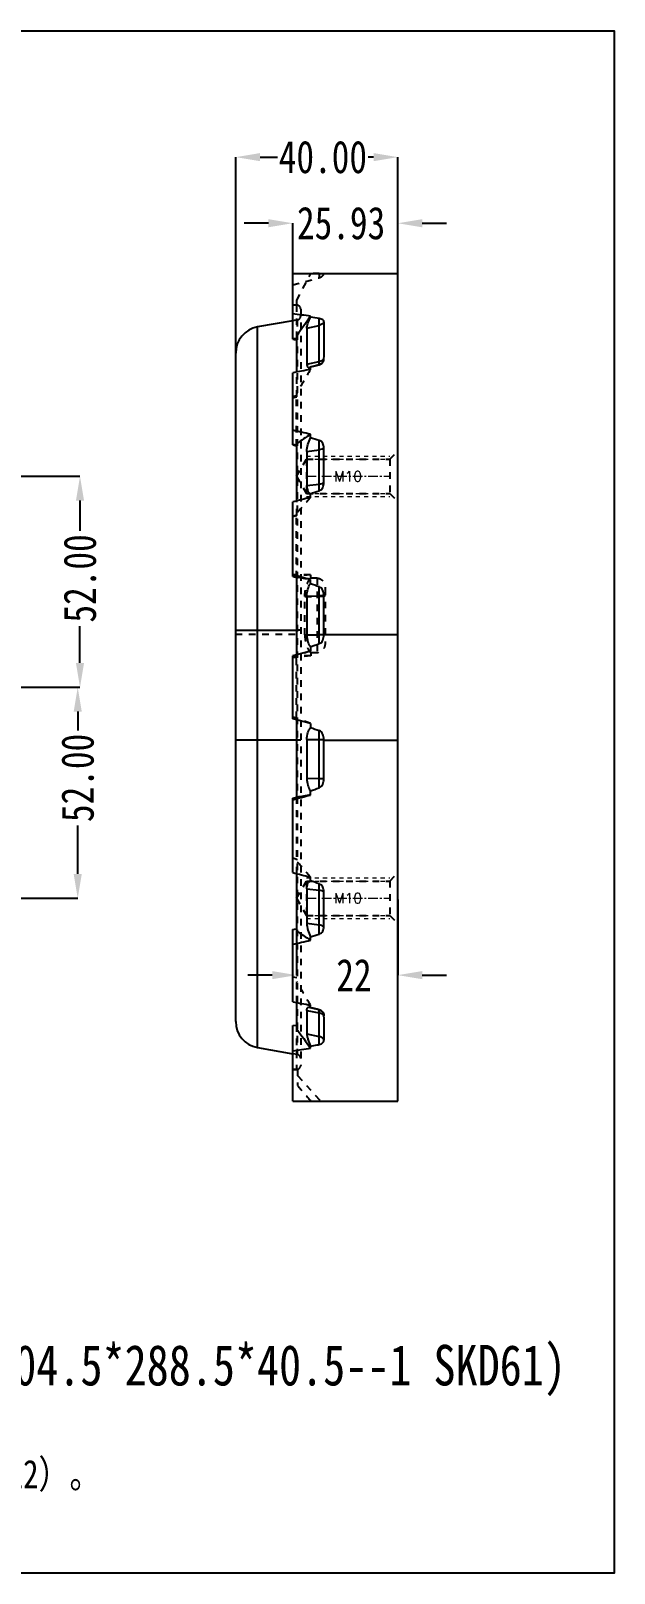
# Model space of a CAD drawing. Header units: millimetres. Extents: x 835 to 1873, y -1769 to 372.
# Drawn here: x 1451.6 to 1595.5, y -1161.5 to -781.4 of the extents above; entities that cross this region are included whole.
import ezdxf
from ezdxf.enums import TextEntityAlignment as Align

# ---------------------------------------------------------------- set-up
doc = ezdxf.new("R2010")
doc.units = ezdxf.units.MM
doc.header["$LTSCALE"] = 16.335
doc.header["$PDMODE"] = 3
doc.header["$PDSIZE"] = 0.3125
doc.linetypes.add('CENTER', pattern=[0.6, 0.375, -0.075, 0.075, -0.075])
doc.linetypes.add('HIDDEN', pattern=[0.2, 0.1, -0.1])
doc.layers.get('0').update_dxf_attribs({"linetype": 'CONTINUOUS'})
doc.layers.get('Defpoints').update_dxf_attribs({"linetype": 'CONTINUOUS'})
doc.layers.add('DEFAULT_2', color=8, linetype='HIDDEN')
doc.layers.add('screw', color=33, linetype='CONTINUOUS', lineweight=13)
doc.styles.get("Standard").update_dxf_attribs({"font": 'txt', "width": 0.8})
doc.styles.add('TXT', font='txt.shx', dxfattribs={"bigfont": 'gbcbig.shx'})
doc.dimstyles.get("Standard").update_dxf_attribs({"dimtxt": 0.15625, "dimasz": 0.1875, "dimexe": 0.125, "dimexo": 0.0625, "dimtad": 0, "dimtih": 1, "dimtoh": 1, "dimdsep": 46, "dimtxsty": 'Standard', "dimcen": 0.09, "dimadec": 0, "dimazin": 0, "dimtp": 0.01, "dimtm": 0.01, "dimtfac": 1, "dimtofl": 0, "dimtmove": 0, "dimatfit": 3, "dimfxl": 0, "dimtolj": 1, "dimarcsym": 0})

# ---------------------------------------------------------------- blocks, each defined once
blk = doc.blocks.new('*D67')
at = {"color": 4, "lineweight": -2}
for p, q in [((1502.17, -865.67), (1502.17, -812.52)), ((1508.17, -812.52), (1512.48, -812.52)), ((1536.17, -812.52), (1534.88, -812.52)), ((1542.17, -841.19), (1542.17, -812.52))]:
    blk.add_line(p, q, dxfattribs=at)
at = {"color": 4}
for points in [[(1508.17, -811.52), (1508.17, -813.52), (1502.17, -812.52)], [(1536.17, -811.52), (1536.17, -813.52), (1542.17, -812.52)]]:
    blk.add_solid(points, dxfattribs=at)
at = {"layer": 'Defpoints', "color": 0}
for p in [(1502.17, -812.52), (1542.17, -841.19), (1502.17, -865.67)]:
    blk.add_point(p, dxfattribs=at)
at = {"color": 6, "insert": (1523.68, -812.52), "char_height": 8, "attachment_point": 5}
blk.add_mtext('\\A1;40.00', dxfattribs=at)
blk = doc.blocks.new('*D68')
at = {"color": 4, "lineweight": -2}
for p, q in [((1510.24, -828.81), (1504.24, -828.81)), ((1516.24, -845.71), (1516.24, -828.81)), ((1542.17, -835.79), (1542.17, -828.81)), ((1548.17, -828.81), (1554.17, -828.81))]:
    blk.add_line(p, q, dxfattribs=at)
at = {"color": 4}
for points in [[(1510.24, -827.81), (1510.24, -829.81), (1516.24, -828.81)], [(1548.17, -827.81), (1548.17, -829.81), (1542.17, -828.81)]]:
    blk.add_solid(points, dxfattribs=at)
at = {"layer": 'Defpoints', "color": 0}
for p in [(1516.24, -828.81), (1542.17, -835.79), (1516.24, -845.71)]:
    blk.add_point(p, dxfattribs=at)
at = {"color": 6, "insert": (1528.17, -828.81), "char_height": 8, "attachment_point": 5}
blk.add_mtext('\\A1;25.93', dxfattribs=at)
blk = doc.blocks.new('*D72')
at = {"color": 4, "lineweight": -2}
for p, q in [((1390.65, -891.19), (1463.77, -891.19)), ((1463.77, -897.19), (1463.77, -904.62)), ((1463.77, -937.19), (1463.77, -928.09)), ((1395.84, -943.19), (1463.77, -943.19))]:
    blk.add_line(p, q, dxfattribs=at)
at = {"color": 4}
for points in [[(1462.77, -897.19), (1464.77, -897.19), (1463.77, -891.19)], [(1462.77, -937.19), (1464.77, -937.19), (1463.77, -943.19)]]:
    blk.add_solid(points, dxfattribs=at)
at = {"layer": 'Defpoints', "color": 0}
for p in [(1390.65, -891.19), (1395.84, -943.19), (1463.77, -943.19)]:
    blk.add_point(p, dxfattribs=at)
at = {"color": 6, "insert": (1463.77, -916.36), "char_height": 8, "attachment_point": 5, "rotation": 90}
blk.add_mtext('\\A1;52.00', dxfattribs=at)
blk = doc.blocks.new('*D73')
at = {"color": 4, "lineweight": -2}
for p, q in [((1395.84, -943.19), (1463.21, -943.19)), ((1463.21, -949.19), (1463.21, -953.8)), ((1463.21, -989.19), (1463.21, -977.26)), ((1391.06, -995.19), (1463.21, -995.19))]:
    blk.add_line(p, q, dxfattribs=at)
at = {"color": 4}
for points in [[(1462.21, -949.19), (1464.21, -949.19), (1463.21, -943.19)], [(1462.21, -989.19), (1464.21, -989.19), (1463.21, -995.19)]]:
    blk.add_solid(points, dxfattribs=at)
at = {"layer": 'Defpoints', "color": 0}
for p in [(1395.84, -943.19), (1391.06, -995.19), (1463.21, -995.19)]:
    blk.add_point(p, dxfattribs=at)
at = {"color": 6, "insert": (1463.21, -965.53), "char_height": 8, "attachment_point": 5, "rotation": 90}
blk.add_mtext('\\A1;52.00', dxfattribs=at)
blk = doc.blocks.new('*D122')
at = {"color": 4, "lineweight": -2}
for p, q in [((1517.17, -995.19), (1517.17, -1014.14)), ((1542.17, -995.48), (1542.17, -1014.14)), ((1511.17, -1014.14), (1505.17, -1014.14)), ((1548.17, -1014.14), (1554.17, -1014.14))]:
    blk.add_line(p, q, dxfattribs=at)
at = {"color": 4}
for points in [[(1511.17, -1013.14), (1511.17, -1015.14), (1517.17, -1014.14)], [(1548.17, -1013.14), (1548.17, -1015.14), (1542.17, -1014.14)]]:
    blk.add_solid(points, dxfattribs=at)
at = {"layer": 'Defpoints', "color": 0}
for p in [(1517.17, -995.19), (1542.17, -995.48), (1517.17, -1014.14)]:
    blk.add_point(p, dxfattribs=at)
at = {"color": 6, "insert": (1531.34, -1014.14), "char_height": 8, "attachment_point": 5}
blk.add_mtext('\\A1;22', dxfattribs=at)

msp = doc.modelspace()

# ---------------------------------------------------------------- linework, layer by layer
at = {"color": 7, "linetype": 'Continuous'}
for p, q in [((1516.24, -857.121), (1516.24, -841.186)), ((1516.24, -841.186), (1522.758, -841.186)), ((1524.041, -841.186), (1542.17, -841.186)), ((1542.17, -1045.186), (1542.17, -841.186)), ((1516.24, -852.857), (1507.569, -854.386)), ((1507.569, -1031.986), (1507.569, -854.386)), ((1519.733, -854.688), (1522.758, -853.986)), ((1519.733, -854.688), (1519.733, -863.535)), ((1520.653, -851.968), (1520.654, -851.715)), ((1522.758, -863.68), (1522.758, -852.284)), ((1516.24, -857.121), (1517.158, -857.231)), ((1517.158, -857.231), (1517.24, -857.241)), ((1517.24, -865.479), (1517.24, -856.544)), ((1502.17, -1025.553), (1502.17, -860.819)), ((1519.733, -863.535), (1522.758, -862.915)), ((1516.24, -883.268), (1516.24, -865.664)), ((1520.629, -864.855), (1520.63, -864.183)), ((1520.612, -881.685), (1520.613, -880.83)), ((1516.24, -883.268), (1517.16, -883.472)), ((1517.16, -883.472), (1517.24, -883.49)), ((1517.24, -897.265), (1517.24, -883.108)), ((1519.733, -885.046), (1522.758, -884.627)), ((1519.733, -885.046), (1519.733, -893.479)), ((1522.758, -894.753), (1522.758, -882.336)), ((1519.733, -893.479), (1522.758, -893.138)), ((1520.605, -896.424), (1520.606, -895.469)), ((1516.24, -915.865), (1516.24, -897.515)), ((1516.24, -915.865), (1516.56, -915.95)), ((1516.56, -915.95), (1517.24, -916.131)), ((1517.24, -935.164), (1517.24, -916.075)), ((1520.604, -917.655), (1520.604, -916.63)), ((1522.758, -932.492), (1522.758, -918.429)), ((1519.733, -920.749), (1522.758, -920.662)), ((1519.733, -920.749), (1519.733, -930.29)), ((1502.17, -929.116), (1517.24, -929.116)), ((1519.733, -930.29), (1522.758, -930.291)), ((1523.923, -930.186), (1542.17, -930.186)), ((1523.923, -930.293), (1523.923, -930.186)), ((1520.658, -934.247), (1516.24, -935.432)), ((1516.24, -950.94), (1516.24, -935.432)), ((1520.658, -952.125), (1516.24, -950.94)), ((1517.24, -970.296), (1517.24, -951.208)), ((1522.758, -967.943), (1522.758, -953.88)), ((1517.24, -956.251), (1502.17, -956.251)), ((1519.733, -956.082), (1522.758, -956.08)), ((1519.733, -956.082), (1519.733, -965.623)), ((1523.923, -956.186), (1523.923, -956.079)), ((1523.923, -956.186), (1542.17, -956.186)), ((1519.733, -965.623), (1522.758, -965.71)), ((1520.604, -969.742), (1520.604, -968.717)), ((1516.24, -970.498), (1516.56, -970.413)), ((1516.24, -988.857), (1516.24, -970.498)), ((1516.56, -970.413), (1517.24, -970.232)), ((1517.24, -1003.264), (1517.24, -989.107)), ((1520.606, -990.903), (1520.605, -989.948)), ((1522.758, -1004.035), (1522.758, -991.619)), ((1519.733, -992.892), (1522.758, -993.234)), ((1519.733, -992.892), (1519.733, -1001.325)), ((1516.24, -1002.917), (1517.121, -1002.722)), ((1516.24, -1020.708), (1516.24, -1002.917)), ((1517.121, -1002.722), (1517.24, -1002.696)), ((1519.733, -1001.325), (1522.758, -1001.745)), ((1520.613, -1005.542), (1520.612, -1004.687)), ((1517.24, -1027.421), (1517.24, -1020.893)), ((1520.63, -1022.189), (1520.629, -1021.517)), ((1519.733, -1022.837), (1522.758, -1023.457)), ((1519.733, -1022.837), (1519.733, -1028.582)), ((1522.758, -1031.247), (1522.758, -1022.758)), ((1516.24, -1026.591), (1517.24, -1026.456)), ((1516.24, -1045.186), (1516.24, -1026.591)), ((1519.733, -1028.582), (1522.758, -1029.255)), ((1507.569, -1031.986), (1516.24, -1033.515)), ((1520.648, -1032.155), (1520.647, -1031.645)), ((1517.267, -1045.186), (1542.17, -1045.186))]:
    msp.add_line(p, q, dxfattribs=at)
msp.add_lwpolyline([(1084.58, -781.392), (1595.524, -781.392), (1595.524, -1161.534), (1084.58, -1161.534)], close=True)
for centre, radius, start, end in [((1536.624, -2150.44), 1309.288, 90.606783, 90.892026), ((1508.703, -860.819), 6.532, 100, 180), ((2789.539, -1752.158), 1555.914, 144.639225, 144.857004), ((1500.299, -994.643), 144.12, 81.03455, 81.88078), ((1522.264, -860.503), 2.462, 281.57624, 285.48247), ((1520.133, -863.645), 0.713, 285.04704, 288.70401), ((1522.285, -861.815), 1.921, 284.2656, 292.30889), ((1522.324, -861.912), 1.816, 292.32478, 296.30367), ((1522.373, -862.011), 1.706, 296.30268, 299.87918), ((2299.211, -2036.967), 1393.868, 123.958245, 124.125534), ((1522.717, -1370.264), 439.972, 89.84292, 89.99465), ((1689.732, -930.113), 169.124, 181.06961, 181.40057), ((1689.732, -956.259), 169.124, 178.59943, 178.93039), ((1522.717, -516.108), 439.972, 270.00535, 270.15708), ((2299.211, 150.595), 1393.868, 235.874466, 236.041755), ((1520.133, -1022.726), 0.713, 71.31486, 74.95342), ((1508.703, -1025.553), 6.532, 180, 260), ((1522.285, -1024.555), 1.92, 67.64892, 75.73323), ((1522.264, -1025.868), 2.462, 74.52513, 78.42374), ((1522.323, -1024.462), 1.818, 63.69654, 67.63331), ((3420.505, 338.857), 2342.89, 215.673068, 215.815705)]:
    msp.add_arc(centre, radius, start, end, dxfattribs=at)
for centre, major_axis, ratio, start_param, end_param in [((1571.547, -930.186), (331.947, -55.984), 0.2084257, 8.0429475, 8.0564079), ((1554.235, -930.186), (331.947, 55.984), 0.2084257, 1.6370097, 1.650299), ((1553.293, -930.186), (332.017, -79.722), 0.1191678, 1.6979502, 1.711187), ((1553.829, -930.186), (332.017, 79.722), 0.1191678, 1.6423841, 1.6556004), ((1553.749, -930.186), (332.15, -88.891), 0.0132348, 1.6742931, 1.687505), ((1553.749, -956.186), (332.15, 88.891), 0.0132348, -1.687505, -1.6742931), ((1553.829, -956.186), (332.017, -79.722), 0.1191678, -1.6556004, -1.6423841), ((1553.293, -956.186), (332.017, 79.722), 0.1191678, -1.711187, -1.6979502), ((1554.235, -956.186), (331.947, -55.984), 0.2084257, -1.650299, -1.6370097), ((1552.887, -956.186), (331.947, 55.984), 0.2084257, -1.7164887, -1.7031481), ((1517.267, -956.186), (332.153, 0), 0.2679492, -1.5738862, -1.5707963)]:
    msp.add_ellipse(centre, major_axis=major_axis, ratio=ratio, start_param=start_param, end_param=end_param, dxfattribs=at)
for points, knots in [([(1522.758, -841.225), (1522.865, -841.224), (1523.066, -841.221), (1523.344, -841.215), (1523.573, -841.209), (1523.751, -841.203), (1523.88, -841.197), (1523.96, -841.193), (1524.003, -841.19), (1524.023, -841.189), (1524.033, -841.186), (1524.04, -841.188), (1524.041, -841.186)], [0, 0, 0, 0, 0.2508176, 0.4696291, 0.6487502, 0.7868271, 0.8862835, 0.951516, 0.973067, 0.9880861, 0.9969443, 1, 1, 1, 1]), ([(1519.733, -854.688), (1519.733, -854.511), (1519.807, -854.1), (1520.006, -853.447), (1520.295, -852.715), (1520.528, -852.217), (1520.653, -851.968)], [0, 0, 0, 0, 0.1836091, 0.4296611, 0.7100901, 1, 1, 1, 1]), ([(1523.973, -853.178), (1523.973, -853.079), (1523.911, -852.859), (1523.65, -852.591), (1523.25, -852.39), (1522.933, -852.312), (1522.758, -852.284)], [0, 0, 0, 0, 0.1832555, 0.4002056, 0.6735244, 1, 1, 1, 1]), ([(1523.973, -853.178), (1523.839, -853.379), (1523.473, -853.734), (1523.005, -853.928), (1522.758, -853.986)], [0, 0, 0, 0, 0.4872614, 1, 1, 1, 1]), ([(1523.953, -862.228), (1523.954, -861.403), (1523.96, -858.387), (1523.967, -855.37), (1523.973, -853.178)], [0, 0, 0, 0, 0.2733033, 1, 1, 1, 1]), ([(1523.953, -862.228), (1523.893, -862.304), (1523.608, -862.601), (1523.223, -862.792), (1522.921, -862.876)], [0, 0, 0, 0, 0.2356417, 1, 1, 1, 1]), ([(1523.223, -863.49), (1523.458, -863.355), (1523.841, -862.976), (1523.953, -862.461), (1523.953, -862.228)], [0, 0, 0, 0, 0.5382366, 1, 1, 1, 1]), ([(1519.733, -863.535), (1519.733, -863.671), (1519.75, -863.904), (1519.856, -864.206), (1520.074, -864.37), (1520.241, -864.355), (1520.318, -864.334)], [0, 0, 0, 0, 0.347781, 0.6004765, 0.7947162, 1, 1, 1, 1]), ([(1520.362, -864.321), (1520.383, -864.314), (1520.477, -864.277), (1520.565, -864.226), (1520.63, -864.183)], [0, 0, 0, 0, 0.2279544, 1, 1, 1, 1]), ([(1519.733, -885.046), (1519.733, -884.471), (1519.932, -883.307), (1520.347, -882.211), (1520.612, -881.685)], [0, 0, 0, 0, 0.4941325, 1, 1, 1, 1]), ([(1523.927, -884.183), (1523.927, -883.997), (1523.889, -883.621), (1523.694, -883.077), (1523.318, -882.604), (1522.955, -882.401), (1522.758, -882.336)], [0, 0, 0, 0, 0.2395959, 0.4817931, 0.7330743, 1, 1, 1, 1]), ([(1523.927, -884.183), (1523.778, -884.304), (1523.396, -884.499), (1522.984, -884.595), (1522.758, -884.627)], [0, 0, 0, 0, 0.4567588, 1, 1, 1, 1]), ([(1523.922, -892.781), (1523.922, -892.049), (1523.924, -889.183), (1523.925, -886.317), (1523.927, -884.183)], [0, 0, 0, 0, 0.2553592, 1, 1, 1, 1]), ([(1523.922, -892.781), (1523.768, -892.881), (1523.384, -893.037), (1522.981, -893.113), (1522.758, -893.138)], [0, 0, 0, 0, 0.4495042, 1, 1, 1, 1]), ([(1522.758, -894.753), (1522.956, -894.682), (1523.321, -894.457), (1523.69, -893.951), (1523.884, -893.376), (1523.922, -892.978), (1523.922, -892.781)], [0, 0, 0, 0, 0.2599182, 0.5113113, 0.7570175, 1, 1, 1, 1]), ([(1519.733, -893.479), (1519.733, -893.734), (1519.763, -894.153), (1519.901, -894.691), (1520.083, -895.066), (1520.316, -895.334), (1520.51, -895.44), (1520.606, -895.469)], [0, 0, 0, 0, 0.3321988, 0.5433507, 0.7206599, 0.8693017, 1, 1, 1, 1]), ([(1519.733, -920.749), (1519.733, -920.16), (1519.881, -919.073), (1520.317, -918.057), (1520.604, -917.655)], [0, 0, 0, 0, 0.5444651, 1, 1, 1, 1]), ([(1523.92, -920.571), (1523.92, -920.356), (1523.882, -919.925), (1523.691, -919.303), (1523.327, -918.757), (1522.959, -918.507), (1522.758, -918.429)], [0, 0, 0, 0, 0.2499747, 0.4997724, 0.7495574, 1, 1, 1, 1]), ([(1523.92, -920.571), (1523.753, -920.599), (1523.366, -920.637), (1522.978, -920.656), (1522.758, -920.662)], [0, 0, 0, 0, 0.433639, 1, 1, 1, 1]), ([(1523.923, -930.186), (1523.923, -929.383), (1523.921, -926.178), (1523.92, -922.973), (1523.92, -920.571)], [0, 0, 0, 0, 0.2504569, 1, 1, 1, 1]), ([(1519.733, -930.29), (1519.733, -930.879), (1519.873, -931.935), (1520.334, -932.919), (1520.637, -933.27)], [0, 0, 0, 0, 0.5592319, 1, 1, 1, 1]), ([(1522.758, -932.492), (1522.962, -932.411), (1523.334, -932.151), (1523.698, -931.589), (1523.887, -930.953), (1523.924, -930.513), (1523.923, -930.293)], [0, 0, 0, 0, 0.2497505, 0.4996087, 0.7497494, 1, 1, 1, 1]), ([(1519.733, -956.082), (1519.733, -955.493), (1519.873, -954.437), (1520.334, -953.453), (1520.637, -953.102)], [0, 0, 0, 0, 0.5592313, 1, 1, 1, 1]), ([(1523.923, -956.079), (1523.924, -955.859), (1523.887, -955.419), (1523.698, -954.783), (1523.335, -954.221), (1522.962, -953.961), (1522.758, -953.88)], [0, 0, 0, 0, 0.2502442, 0.5003665, 0.7501975, 1, 1, 1, 1]), ([(1523.92, -965.801), (1523.92, -965.002), (1523.921, -961.797), (1523.922, -958.592), (1523.923, -956.186)], [0, 0, 0, 0, 0.2493572, 1, 1, 1, 1]), ([(1519.733, -965.623), (1519.733, -966.212), (1519.881, -967.299), (1520.317, -968.315), (1520.604, -968.717)], [0, 0, 0, 0, 0.5444658, 1, 1, 1, 1]), ([(1523.92, -965.801), (1523.753, -965.773), (1523.366, -965.735), (1522.978, -965.716), (1522.758, -965.71)], [0, 0, 0, 0, 0.433639, 1, 1, 1, 1]), ([(1522.758, -967.943), (1522.959, -967.865), (1523.327, -967.615), (1523.691, -967.069), (1523.882, -966.447), (1523.92, -966.016), (1523.92, -965.801)], [0, 0, 0, 0, 0.2504068, 0.5002118, 0.7500222, 1, 1, 1, 1]), ([(1519.733, -992.892), (1519.733, -992.637), (1519.763, -992.219), (1519.901, -991.68), (1520.083, -991.306), (1520.316, -991.038), (1520.51, -990.932), (1520.606, -990.903)], [0, 0, 0, 0, 0.3321972, 0.5433499, 0.7206595, 0.8693016, 1, 1, 1, 1]), ([(1523.922, -993.591), (1523.922, -993.394), (1523.884, -992.996), (1523.691, -992.421), (1523.321, -991.915), (1522.956, -991.69), (1522.758, -991.619)], [0, 0, 0, 0, 0.2429786, 0.488671, 0.7400425, 1, 1, 1, 1]), ([(1523.922, -993.591), (1523.768, -993.49), (1523.384, -993.335), (1522.981, -993.259), (1522.758, -993.234)], [0, 0, 0, 0, 0.4495042, 1, 1, 1, 1]), ([(1523.927, -1002.189), (1523.926, -1001.488), (1523.925, -998.622), (1523.923, -995.756), (1523.922, -993.591)], [0, 0, 0, 0, 0.2444508, 1, 1, 1, 1]), ([(1519.733, -1001.325), (1519.733, -1001.901), (1519.932, -1003.065), (1520.347, -1004.161), (1520.612, -1004.687)], [0, 0, 0, 0, 0.4941331, 1, 1, 1, 1]), ([(1523.927, -1002.189), (1523.778, -1002.068), (1523.396, -1001.873), (1522.984, -1001.776), (1522.758, -1001.745)], [0, 0, 0, 0, 0.4567588, 1, 1, 1, 1]), ([(1522.758, -1004.035), (1522.955, -1003.971), (1523.318, -1003.768), (1523.694, -1003.295), (1523.889, -1002.751), (1523.927, -1002.375), (1523.927, -1002.189)], [0, 0, 0, 0, 0.2668762, 0.5181829, 0.7603973, 1, 1, 1, 1]), ([(1519.733, -1022.837), (1519.733, -1022.701), (1519.75, -1022.468), (1519.856, -1022.166), (1520.074, -1022.002), (1520.241, -1022.017), (1520.318, -1022.038)], [0, 0, 0, 0, 0.3477799, 0.6004757, 0.7947158, 1, 1, 1, 1]), ([(1520.361, -1022.051), (1520.383, -1022.058), (1520.477, -1022.095), (1520.565, -1022.146), (1520.63, -1022.189)], [0, 0, 0, 0, 0.2279335, 1, 1, 1, 1]), ([(1523.953, -1024.144), (1523.893, -1024.068), (1523.608, -1023.77), (1523.223, -1023.58), (1522.921, -1023.496)], [0, 0, 0, 0, 0.2356395, 1, 1, 1, 1]), ([(1523.953, -1024.144), (1523.953, -1023.898), (1523.859, -1023.501), (1523.519, -1023.07), (1523.27, -1022.901), (1523.129, -1022.832)], [0, 0, 0, 0, 0.4547313, 0.7103101, 1, 1, 1, 1]), ([(1523.965, -1030.019), (1523.964, -1029.556), (1523.959, -1027.598), (1523.956, -1025.639), (1523.953, -1024.144)], [0, 0, 0, 0, 0.2363172, 1, 1, 1, 1]), ([(1519.733, -1028.582), (1519.733, -1028.788), (1519.798, -1029.254), (1520.071, -1030.29), (1520.395, -1031.096), (1520.647, -1031.645)], [0, 0, 0, 0, 0.1922625, 0.4360988, 1, 1, 1, 1]), ([(1523.965, -1030.019), (1523.83, -1029.827), (1523.462, -1029.491), (1523.002, -1029.31), (1522.758, -1029.255)], [0, 0, 0, 0, 0.4839597, 1, 1, 1, 1]), ([(1522.758, -1031.247), (1522.953, -1031.207), (1523.302, -1031.091), (1523.708, -1030.786), (1523.925, -1030.409), (1523.965, -1030.145), (1523.965, -1030.019)], [0, 0, 0, 0, 0.3195459, 0.5798216, 0.797684, 1, 1, 1, 1]), ([(1520.647, -1031.645), (1521.176, -1031.552), (1521.881, -1031.422), (1522.583, -1031.282), (1522.758, -1031.247)], [0, 0, 0, 0, 0.7509372, 1, 1, 1, 1])]:
    msp.add_open_spline(points, degree=3, knots=knots, dxfattribs=at)
for points in [[(1520.63, -864.183), (1521.341, -864.023), (1522.051, -863.857), (1522.758, -863.677)], [(1522.758, -882.336), (1522.048, -882.102), (1521.331, -881.889), (1520.612, -881.685)], [(1520.606, -895.469), (1521.327, -895.244), (1522.047, -895.009), (1522.758, -894.753)], [(1520.604, -916.63), (1519.483, -916.445), (1518.362, -916.26), (1517.24, -916.075)], [(1522.758, -918.429), (1522.047, -918.152), (1521.327, -917.899), (1520.604, -917.655)], [(1522.758, -932.492), (1522.058, -932.77), (1521.349, -933.025), (1520.637, -933.27)], [(1520.637, -953.102), (1521.349, -953.347), (1522.058, -953.602), (1522.758, -953.88)], [(1520.604, -968.717), (1521.327, -968.473), (1522.047, -968.22), (1522.758, -967.943)], [(1520.604, -969.742), (1519.483, -969.927), (1518.362, -970.112), (1517.24, -970.296)], [(1522.758, -991.619), (1522.047, -991.363), (1521.327, -991.128), (1520.606, -990.903)], [(1520.612, -1004.687), (1521.331, -1004.483), (1522.048, -1004.27), (1522.758, -1004.035)], [(1522.758, -1022.695), (1522.051, -1022.515), (1521.341, -1022.349), (1520.63, -1022.189)]]:
    msp.add_open_spline(points, degree=3, dxfattribs=at)
at = {"layer": 'DEFAULT_2', "color": 8, "linetype": 'HIDDEN'}
for p, q in [((1516.24, -843.993), (1522.758, -842.247)), ((1517.24, -847.793), (1520.718, -841.186)), ((1519.504, -841.264), (1518.52, -841.277)), ((1522.758, -841.186), (1522.758, -842.247)), ((1522.758, -841.186), (1524.041, -841.186)), ((1517.24, -848.993), (1516.24, -848.993)), ((1517.2, -848.993), (1517.2, -857.514)), ((1517.24, -848.994), (1517.24, -847.793)), ((1518.205, -849.998), (1518.205, -1036.374)), ((1517.374, -852.657), (1516.24, -852.857)), ((1517.374, -852.657), (1517.374, -1033.715)), ((1516.24, -857.398), (1516.24, -857.121)), ((1516.24, -857.398), (1516.56, -857.437)), ((1516.56, -857.437), (1516.88, -857.475)), ((1516.88, -857.475), (1517.24, -857.519)), ((1517.24, -871.621), (1517.24, -865.479)), ((1522.758, -863.68), (1520.318, -864.334)), ((1523.129, -863.54), (1522.758, -863.68)), ((1516.24, -871.473), (1517.24, -871.286)), ((1516.24, -871.808), (1517.24, -871.621)), ((1517.2, -883.667), (1517.2, -871.294)), ((1516.24, -883.455), (1516.24, -883.268)), ((1516.24, -883.455), (1516.56, -883.526)), ((1516.56, -883.526), (1516.88, -883.597)), ((1516.88, -883.597), (1517.121, -883.65)), ((1517.121, -883.65), (1517.24, -883.676)), ((1540.17, -886.936), (1542.17, -884.936)), ((1517.17, -891.186), (1519.624, -886.936)), ((1519.624, -886.936), (1519.624, -895.436)), ((1519.624, -886.936), (1540.17, -886.936)), ((1540.17, -886.936), (1540.17, -895.436)), ((1517.17, -891.186), (1519.624, -895.436)), ((1519.624, -895.436), (1540.17, -895.436)), ((1540.17, -895.436), (1542.17, -897.436)), ((1516.24, -900.971), (1517.24, -900.718)), ((1516.24, -901.109), (1517.24, -900.857)), ((1517.2, -916.12), (1517.2, -900.728)), ((1517.24, -900.857), (1517.24, -897.265)), ((1520.604, -915.469), (1516.24, -915.469)), ((1516.24, -915.874), (1517.24, -915.874)), ((1520.604, -915.469), (1517.24, -915.81)), ((1517.24, -916.075), (1517.24, -915.81)), ((1520.604, -915.469), (1520.604, -916.286)), ((1522.24, -916.286), (1520.604, -916.286)), ((1522.24, -916.286), (1522.24, -934.683)), ((1524.24, -918.819), (1524.24, -932.094)), ((1519.24, -930.288), (1519.24, -920.85)), ((1519.24, -920.85), (1522.24, -920.85)), ((1502.17, -930.121), (1518.205, -930.121)), ((1518.205, -929.116), (1517.24, -929.116)), ((1519.24, -930.288), (1519.733, -930.29)), ((1522.24, -934.683), (1520.669, -934.683)), ((1520.691, -935.432), (1516.24, -935.432)), ((1517.2, -935.577), (1516.24, -935.835)), ((1517.22, -935.835), (1516.24, -935.835)), ((1517.2, -950.794), (1517.2, -935.577)), ((1517.24, -935.835), (1517.24, -935.164)), ((1520.691, -935.432), (1517.24, -935.782)), ((1517.2, -950.794), (1516.24, -950.537)), ((1517.24, -951.208), (1517.24, -950.805)), ((1518.205, -956.251), (1517.24, -956.251)), ((1517.2, -970.243), (1517.2, -985.505)), ((1516.24, -985.263), (1517.24, -985.515)), ((1517.24, -989.107), (1517.24, -985.515)), ((1517.17, -995.186), (1519.624, -990.936)), ((1519.624, -990.936), (1540.17, -990.936)), ((1519.624, -990.936), (1519.624, -999.436)), ((1540.17, -990.936), (1542.17, -988.936)), ((1540.17, -990.936), (1540.17, -999.436)), ((1517.17, -995.186), (1519.624, -999.436)), ((1519.624, -999.436), (1540.17, -999.436)), ((1540.17, -999.436), (1542.17, -1001.436)), ((1517.2, -1002.705), (1517.2, -1014.744)), ((1516.24, -1014.564), (1517.24, -1014.751)), ((1517.24, -1020.893), (1517.24, -1014.75)), ((1522.758, -1022.691), (1520.318, -1022.038)), ((1523.129, -1022.831), (1522.758, -1022.691)), ((1522.758, -1022.691), (1522.758, -1022.758)), ((1522.758, -1022.695), (1523.128, -1022.832)), ((1517.2, -1026.461), (1517.2, -1037.379)), ((1517.374, -1033.715), (1516.24, -1033.515)), ((1516.24, -1037.379), (1517.2, -1037.379)), ((1516.24, -1037.379), (1516.56, -1037.379)), ((1516.56, -1037.379), (1517.2, -1037.379)), ((1517.44, -1037.349), (1517.44, -1041.354)), ((1517.44, -1038.879), (1523.117, -1045.186))]:
    msp.add_line(p, q, dxfattribs=at)
for centre, radius, start, end in [((1522.24, -840.315), 2, 285, 334.16782), ((1522.308, -798.12), 43.107, 270.59864, 271.24843), ((1522.579, -810.008), 31.216, 271.22616, 271.90912), ((1522.977, -821.707), 19.51, 271.88584, 272.46701), ((1523.21, -827.165), 14.048, 272.47637, 272.67888), ((1523.477, -832.733), 8.473, 272.63063, 273.24376), ((1523.713, -836.878), 4.321, 273.23018, 273.80184), ((1517.2, -849.998), 1.005, 0, 90), ((1517.2, -851.667), 1.005, 280, 0), ((1496.899, -758.737), 108.083, 282.68313, 283.07808), ((1501.379, -778.065), 88.242, 283.08428, 283.30432), ((1504.158, -789.812), 76.171, 283.30339, 283.59718), ((1508.129, -806.161), 59.347, 283.58193, 284.27051), ((1690.187, -930.101), 169.58, 181.54806, 181.80139), ((1496.899, -1127.634), 108.083, 76.92192, 77.31687), ((1501.379, -1108.306), 88.242, 76.69567, 76.91572), ((1504.158, -1096.56), 76.171, 76.40282, 76.6966), ((1508.129, -1080.211), 59.347, 75.72949, 76.41807), ((1517.2, -1034.705), 1.005, 0, 80), ((1517.2, -1036.374), 1.005, 270, 0)]:
    msp.add_arc(centre, radius, start, end, dxfattribs=at)
for points in [[(1518.52, -841.277), (1517.76, -841.287), (1517, -841.299), (1516.24, -841.31)], [(1520.719, -841.248), (1520.314, -841.253), (1519.909, -841.258), (1519.504, -841.264)], [(1522.921, -862.876), (1522.867, -862.891), (1522.813, -862.904), (1522.758, -862.915)], [(1520.629, -864.855), (1519.498, -866.788), (1518.368, -868.721), (1517.24, -870.655)], [(1523.223, -863.49), (1523.192, -863.508), (1523.161, -863.525), (1523.129, -863.54)], [(1520.605, -896.424), (1519.483, -897.711), (1518.361, -898.999), (1517.24, -900.289)], [(1520.658, -934.247), (1519.519, -934.668), (1518.38, -935.09), (1517.24, -935.512)], [(1520.658, -952.125), (1519.519, -951.703), (1518.38, -951.282), (1517.24, -950.86)], [(1520.605, -989.948), (1519.483, -988.661), (1518.361, -987.373), (1517.24, -986.083)], [(1520.629, -1021.517), (1519.498, -1019.584), (1518.368, -1017.651), (1517.24, -1015.717)], [(1522.921, -1023.496), (1522.867, -1023.481), (1522.813, -1023.468), (1522.758, -1023.457)], [(1517.2, -1037.379), (1516.88, -1037.379), (1516.56, -1037.379), (1516.24, -1037.379)], [(1517.44, -1041.354), (1518.531, -1042.631), (1519.622, -1043.908), (1520.711, -1045.186)], [(1517.44, -1041.354), (1518.531, -1042.631), (1519.622, -1043.908), (1520.711, -1045.186)]]:
    msp.add_open_spline(points, degree=3, dxfattribs=at)
for points, knots in [([(1522.758, -841.225), (1522.589, -841.227), (1521.909, -841.234), (1521.229, -841.242), (1520.719, -841.248)], [0, 0, 0, 0, 0.2489436, 1, 1, 1, 1]), ([(1519.24, -920.85), (1519.24, -919.968), (1519.424, -918.682), (1520.013, -917.178), (1520.395, -916.551), (1520.604, -916.286)], [0, 0, 0, 0, 0.5476189, 0.7904963, 1, 1, 1, 1]), ([(1522.24, -916.286), (1522.541, -916.286), (1523.15, -916.444), (1523.832, -917.075), (1524.19, -917.919), (1524.24, -918.52), (1524.24, -918.819)], [0, 0, 0, 0, 0.2509403, 0.5008729, 0.7502956, 1, 1, 1, 1]), ([(1524.24, -920.635), (1524.24, -920.654), (1524.179, -920.694), (1524.07, -920.723), (1523.882, -920.761), (1523.524, -920.804), (1522.967, -920.841), (1522.496, -920.85), (1522.24, -920.85)], [0, 0, 0, 0, 0.0280077, 0.0873684, 0.1801795, 0.3034868, 0.6234564, 1, 1, 1, 1]), ([(1519.24, -930.288), (1519.24, -931.172), (1519.419, -932.448), (1520.045, -933.896), (1520.45, -934.46), (1520.669, -934.683)], [0, 0, 0, 0, 0.5631343, 0.8009438, 1, 1, 1, 1]), ([(1524.24, -930.292), (1524.24, -930.289), (1524.22, -930.296), (1524.199, -930.288), (1524.147, -930.292), (1524.083, -930.29), (1523.998, -930.29), (1523.854, -930.29), (1523.637, -930.289), (1523.337, -930.289), (1522.996, -930.288), (1522.625, -930.288), (1522.37, -930.288), (1522.24, -930.288)], [0, 0, 0, 0, 0.004852, 0.0192771, 0.0430956, 0.076126, 0.118127, 0.1686169, 0.2928981, 0.4443649, 0.6173194, 0.8053144, 1, 1, 1, 1]), ([(1524.24, -932.094), (1524.24, -932.398), (1524.19, -933.008), (1523.836, -933.867), (1523.158, -934.517), (1522.543, -934.683), (1522.24, -934.683)], [0, 0, 0, 0, 0.2504546, 0.5005875, 0.7503656, 1, 1, 1, 1]), ([(1523.129, -1022.832), (1523.27, -1022.901), (1523.519, -1023.07), (1523.859, -1023.501), (1523.953, -1023.898), (1523.953, -1024.144)], [0, 0, 0, 0, 0.2896622, 0.5452661, 1, 1, 1, 1])]:
    msp.add_open_spline(points, degree=3, knots=knots, dxfattribs=at)
at = {"layer": 'screw', "color": 92, "linetype": 'HIDDEN', "ltscale": 0.621977}
for p, q in [((1519.624, -886.186), (1540.17, -886.186)), ((1519.624, -896.186), (1540.17, -896.186)), ((1519.624, -990.186), (1540.17, -990.186)), ((1519.624, -1000.186), (1540.17, -1000.186))]:
    msp.add_line(p, q, dxfattribs=at)
at = {"layer": 'screw', "linetype": 'HIDDEN', "ltscale": 0.621977}
for p, q in [((1519.624, -886.936), (1540.17, -886.936)), ((1519.624, -895.436), (1540.17, -895.436)), ((1519.624, -990.936), (1540.17, -990.936)), ((1519.624, -999.436), (1540.17, -999.436))]:
    msp.add_line(p, q, dxfattribs=at)
at = {"layer": 'screw', "color": 1, "linetype": 'CENTER', "ltscale": 0.388736}
for p, q in [((1519.624, -891.186), (1540.17, -891.186)), ((1519.624, -995.186), (1540.17, -995.186))]:
    msp.add_line(p, q, dxfattribs=at)

# ---------------------------------------------------------------- texts
at = {"insert": (1327.556, -1105.269), "char_height": 10, "width": 422.28077, "attachment_point": 1}
msp.add_mtext('{\\fSimSun|b0|i0|c134|p2;后模芯镶件(备料新料：204.5*288.5*40.5--1 SKD61)\\P\\H0.7x;1.装模注意浇口方向。\\P2.吊螺丝孔,注意螺丝孔深度（小于22）。}', dxfattribs=at)
at = {"layer": 'screw', "color": 222, "linetype": 'HIDDEN', "ltscale": 0.621977, "style": 'TXT'}
for p in [(1529.897, -891.186), (1529.897, -995.186)]:
    msp.add_text('M10', height=2.5, dxfattribs=at).set_placement(p, align=Align.MIDDLE)

# ---------------------------------------------------------------- dimensions: what is measured, and where the dimension line sits
for base, p1, p2, picture, middle in [((1502.17, -812.517), (1542.17, -841.186), (1502.17, -865.666), '*D67', (1523.678, -812.517)), ((1516.24, -828.813), (1542.17, -835.792), (1516.24, -845.712), '*D68', (1528.168, -828.813))]:
    dim = msp.add_linear_dim(base=base, p1=p1, p2=p2, dimstyle='Standard', override={"dimtxt": 8, "dimasz": 6, "dimexe": 0, "dimexo": 0, "dimgap": 0, "dimtih": 0, "dimtoh": 0, "dimzin": 0, "dimcen": 0, "dimclrd": 4, "dimclre": 4, "dimclrt": 6, "dimtp": 0, "dimtm": 0, "dimtzin": 0})
    dim.commit()
    dim.dimension.update_dxf_attribs({"geometry": picture, "text_midpoint": middle, "dimtype": 160})
for base, p1, p2, picture, middle in [((1463.769, -943.186), (1390.651, -891.186), (1395.84, -943.186), '*D72', (1463.769, -916.358)), ((1463.214, -995.186), (1395.84, -943.186), (1391.064, -995.186), '*D73', (1463.214, -965.53))]:
    dim = msp.add_linear_dim(base=base, p1=p1, p2=p2, angle=90, dimstyle='Standard', override={"dimtxt": 8, "dimasz": 6, "dimexe": 0, "dimexo": 0, "dimgap": 0, "dimtih": 0, "dimtoh": 0, "dimzin": 0, "dimcen": 0, "dimclrd": 4, "dimclre": 4, "dimclrt": 6, "dimtp": 0, "dimtm": 0, "dimtzin": 0})
    dim.commit()
    dim.dimension.update_dxf_attribs({"geometry": picture, "text_midpoint": middle, "dimtype": 160})
dim = msp.add_linear_dim(base=(1517.17, -1014.139), p1=(1542.17, -995.482), p2=(1517.17, -995.186), text='22', dimstyle='Standard', override={"dimtxt": 8, "dimasz": 6, "dimexe": 0, "dimexo": 0, "dimgap": 0, "dimtih": 0, "dimtoh": 0, "dimzin": 0, "dimcen": 0, "dimclrd": 4, "dimclre": 4, "dimclrt": 6, "dimtp": 0, "dimtm": 0, "dimtzin": 0})
dim.commit()
dim.dimension.update_dxf_attribs({"geometry": '*D122', "text_midpoint": (1531.337, -1014.139), "dimtype": 160})

doc.saveas('drawing.dxf')
